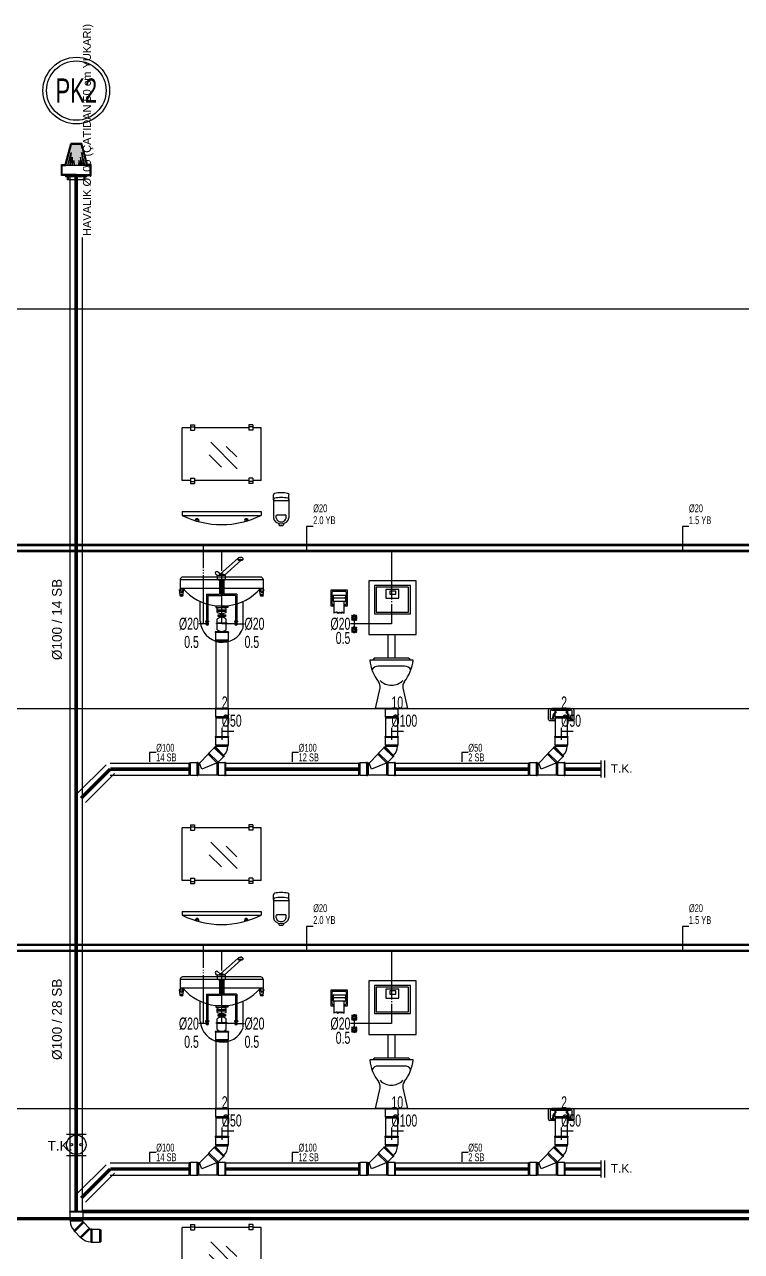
# Model space of a CAD drawing. Header units: centimetres. Extents: x -3952 to 14132, y 6348 to 11752.
# Drawn here: x 10557 to 11149, y 10212 to 11225 of the extents above; entities that cross this region are included whole.
import ezdxf
from ezdxf.enums import TextEntityAlignment as Align

# ---------------------------------------------------------------- set-up
doc = ezdxf.new("R2010")
doc.units = ezdxf.units.CM
for name, pattern in [('BASMA HATTI', [31, 25, -6]), ('PIS', [38, 30, -8]), ('SICAK', [4.6, 4, -0.15, 0.075, -0.15, 0.075, -0.15]), ('SOGUK', [4.375, 4, -0.15, 0.075, -0.15])]:
    doc.linetypes.add(name, pattern=pattern)
for name, color, linetype in [('MTY-PIS-SU-BORUSU', 6, 'PIS'), ('MTY-PISSU-CAP', 211, 'Continuous'), ('MTY-PISSU-KOLONNO', 211, 'Continuous'), ('MTY-PVC', 43, 'Continuous'), ('MTY-SEMA', 8, 'Continuous'), ('MTY-SICAKSU-BORU', 1, 'BASMA HATTI'), ('MTY-SOGUKSU-BORU', 5, 'Continuous'), ('MTY-TEFRIS', 15, 'Continuous'), ('MTY-TEMIZSU-CAP', 101, 'Continuous'), ('MTY-VANA', 1, 'Continuous'), ('MTY-YUK-BIRIMI', 7, 'Continuous')]:
    doc.layers.add(name, color=color, linetype=linetype)
doc.styles.add('ANOTATIVO', font='arial.ttf')
doc.styles.add('CAP', font='wturkce.SHX', dxfattribs={"width": 0.65})
doc.styles.add('MTY_CAP', font='wturkce.SHX', dxfattribs={"width": 0.65, "height": 20})
doc.styles.add('MTYCAPLT', font='arial.ttf', dxfattribs={"width": 0.65, "height": 1})
doc.styles.add('ROTAS', font='arial.ttf')

# ---------------------------------------------------------------- blocks, each defined once
blk = doc.blocks.new('LAVABO1 KOLON')
at = {"layer": 'MTY-PVC', "color": 43}
for p, q in [((-5.5, 63.4), (-5.5, 62.8)), ((-5, 63.4), (-5.5, 63.4)), ((-5.3, 62.8), (-5.5, 62.8)), ((5.3, 62.8), (-5.3, 62.8)), ((-5.3, 62.8), (-5.3, 56.5)), ((5, 63.4), (-5, 63.4)), ((5.5, 63.4), (5, 63.4)), ((5.5, 62.8), (5.3, 62.8)), ((5.3, 62.8), (5.3, 56.5)), ((5.5, 63.4), (5.5, 62.8)), ((5.3, 56.5), (-5.3, 56.5)), ((-5.3, 56.5), (-5, 55.4)), ((5, 55.4), (-5, 55.4)), ((-5, 55.4), (-5, 0)), ((5.3, 56.5), (5, 55.4)), ((5, 55.4), (5, 0))]:
    blk.add_line(p, q, dxfattribs=at)
at = {"layer": 'MTY-SICAKSU-BORU', "linetype": 'SICAK', "ltscale": 10}
for p, q in [((-15, 70), (-15, 135)), ((-13.1, 70), (-15.1, 70))]:
    blk.add_line(p, q, dxfattribs=at)
at = {"layer": 'MTY-SOGUKSU-BORU', "linetype": 'SOGUK', "ltscale": 10}
for p, q in [((0, 70), (0, 130)), ((11.8, 70), (0, 70))]:
    blk.add_line(p, q, dxfattribs=at)
at = {"layer": 'MTY-TEFRIS', "color": 2}
for p, q in [((-25.8, 234.1), (-22.5, 234.1)), ((-25.8, 234.1), (-25.8, 229.7)), ((-22.5, 234.1), (-22.5, 229.7)), ((22.4, 234.1), (22.4, 229.7)), ((25.7, 234.1), (22.4, 234.1)), ((25.7, 234.1), (25.7, 229.7)), ((-32.6, 188.2), (-32.6, 231.6)), ((-25.8, 231.6), (-32.6, 231.6)), ((-25.8, 232.4), (-22.5, 232.4)), ((-25.8, 229.7), (-22.5, 229.7)), ((22.4, 231.6), (-22.5, 231.6)), ((25.7, 232.4), (22.4, 232.4)), ((25.7, 229.7), (22.4, 229.7)), ((32.4, 231.6), (25.7, 231.6)), ((32.4, 188.2), (32.4, 231.6)), ((12.7, 197.9), (-9.1, 219.8)), ((12.3, 207.7), (3.7, 216.3)), ((-0.2, 199.3), (-10.4, 209.4)), ((-25.8, 188.2), (-32.6, 188.2)), ((-25.8, 190.1), (-22.5, 190.1)), ((-25.8, 190.1), (-25.8, 185.7)), ((-25.8, 187.4), (-22.5, 187.4)), ((-25.8, 185.7), (-22.5, 185.7)), ((-22.5, 190.1), (-22.5, 185.7)), ((22.4, 188.2), (-22.5, 188.2)), ((25.7, 190.1), (22.4, 190.1)), ((22.4, 190.1), (22.4, 185.7)), ((25.7, 187.4), (22.4, 187.4)), ((25.7, 185.7), (22.4, 185.7)), ((25.7, 190.1), (25.7, 185.7)), ((32.4, 188.2), (25.7, 188.2)), ((42.6, 172.3), (42.6, 176.3)), ((42.6, 172.3), (42.6, 157.3)), ((55.4, 172.3), (55.4, 176.3)), ((55.4, 172.3), (55.4, 157.3)), ((-32.6, 162.6), (32.4, 162.6)), ((-32.6, 162.6), (-32.6, 159.4)), ((32.4, 162.6), (32.4, 159.4)), ((42.6, 171.7), (55.4, 171.7)), ((-32.6, 159.4), (32.4, 159.4)), ((42.6, 160.5), (42.6, 157.3)), ((45, 157.3), (45, 159.2)), ((45.7, 159.9), (52.4, 159.9)), ((47, 152.7), (47, 151.7)), ((51, 152.7), (51, 151.7)), ((53, 157.3), (53, 159.2)), ((47.8, 150.9), (47, 151.7)), ((50.2, 150.9), (47.8, 150.9)), ((50.2, 150.9), (51, 151.7))]:
    blk.add_line(p, q, dxfattribs=at)
at = {"layer": 'MTY-TEFRIS', "color": 4}
for p, q in [((13.4, 124.1), (-1.2, 110.9)), ((15.9, 122.5), (2.1, 109.9)), ((13.3, 122.8), (13.4, 123.8)), ((13.3, 122.8), (15.5, 122.8)), ((13.7, 122.8), (13.7, 122.5)), ((17.2, 122.8), (13.7, 122.8)), ((13.7, 122.5), (17.2, 122.5)), ((14.5, 124.7), (15.5, 124.7)), ((16.5, 124.7), (15.5, 124.7)), ((17.7, 122.8), (15.5, 122.8)), ((17.2, 122.5), (17.2, 122.8)), ((17.7, 122.8), (17.6, 123.8)), ((-5, 112.8), (-5.2, 112.6)), ((-1.1, 110.9), (-3.5, 112.9)), ((-34.2, 106.7), (-34.2, 99.2)), ((34.1, 106.3), (-34.2, 106.3)), ((32.1, 108.5), (-32.3, 108.5)), ((-5.1, 111.1), (-3.4, 109.6)), ((-3.4, 106.7), (-3.4, 109.9)), ((3.2, 109.9), (-3.4, 109.9)), ((-3.4, 106.7), (3.2, 106.7)), ((-2.9, 106.7), (-2.9, 106.3)), ((-2.9, 106.3), (2.8, 106.3)), ((-2.2, 110), (-2.2, 109.9)), ((-2.1, 106.3), (-2.1, 106.1)), ((2, 106.1), (-2.1, 106.1)), ((-1.8, 106.1), (-1.8, 94.4)), ((-1.1, 110.9), (-0.1, 110.9)), ((-0.8, 106.1), (-0.8, 93.4)), ((0.9, 110.9), (-0.1, 110.9)), ((0.6, 106.1), (0.6, 93.4)), ((1.7, 106.1), (1.7, 94.4)), ((2, 106.3), (2, 106.1)), ((2.8, 106.3), (2.8, 106.7)), ((3.2, 106.7), (3.2, 109.9)), ((34.1, 106.7), (34.1, 99.2)), ((-34.2, 93.6), (-35, 97.9)), ((-33.9, 98.3), (-34.7, 98.3)), ((34.1, 99.2), (-34.2, 99.2)), ((-33.9, 99.2), (-33.9, 96.7)), ((-32.4, 99.2), (-32.4, 96.7)), ((-31.6, 98.3), (-32.4, 98.3)), ((-32.1, 93.6), (-31.3, 97.9)), ((-12.5, 94.4), (-12.5, 72.2)), ((-12.5, 94.4), (-1.8, 94.4)), ((-11.4, 93.4), (-11.4, 72.2)), ((-11.4, 93.4), (-0.8, 93.4)), ((11.3, 93.4), (0.6, 93.4)), ((12.4, 94.4), (1.7, 94.4)), ((11.3, 93.4), (11.3, 72.2)), ((12.4, 94.4), (12.4, 72.2)), ((32, 93.6), (31.2, 97.9)), ((31.5, 98.3), (32.3, 98.3)), ((32.3, 99.2), (32.3, 96.7)), ((33.8, 99.2), (33.8, 96.7)), ((33.8, 98.3), (34.6, 98.3)), ((34.1, 93.6), (34.8, 97.9)), ((-17.7, 71.9), (-17.7, 88.5)), ((-5, 84.9), (-5, 83.5)), ((4.9, 84.6), (-5, 84.6)), ((-5, 83.5), (-0.1, 83.5)), ((-3.8, 79.2), (-3.8, 82.5)), ((3.7, 81.3), (-3.8, 81.3)), ((-1.1, 83.5), (-1.1, 83.1)), ((4.9, 83.5), (-0.1, 83.5)), ((1, 83.5), (1, 83.1)), ((3.7, 79.2), (3.7, 82.5)), ((4.9, 84.9), (4.9, 83.5)), ((17.7, 66.7), (17.7, 88.5)), ((-12, 72.2), (-13.3, 72.2)), ((-13.3, 72.2), (-13.3, 71.8)), ((-13.3, 71.8), (-12, 71.8)), ((-12.5, 71.8), (-12.5, 70)), ((-12.5, 71.8), (-12.5, 70)), ((-12, 72.2), (-10.6, 72.2)), ((-10.6, 71.8), (-12, 71.8)), ((-11.4, 71.8), (-11.4, 70)), ((-11.4, 71.8), (-11.4, 70)), ((-10.6, 72.2), (-10.6, 71.8)), ((3.7, 80.2), (-3.8, 80.2)), ((-3.8, 70.8), (-3.8, 73.9)), ((-3, 76.1), (-3, 77.4)), ((-3, 77.4), (3, 77.4)), ((3, 76.8), (-3, 76.8)), ((3, 76.1), (-3, 76.1)), ((-1.1, 78.6), (-1.1, 77.4)), ((-1.1, 76.1), (-1.1, 75.2)), ((1, 78.6), (1, 77.4)), ((1, 76.1), (1, 75.2)), ((3, 77.4), (3, 76.1)), ((3.7, 70.8), (3.7, 73.9)), ((11.8, 72.2), (10.5, 72.2)), ((10.5, 72.2), (10.5, 71.8)), ((10.5, 71.8), (11.8, 71.8)), ((11.3, 71.8), (11.3, 70)), ((11.3, 71.8), (11.3, 70)), ((11.8, 72.2), (13.2, 72.2)), ((13.2, 71.8), (11.8, 71.8)), ((12.4, 71.8), (12.4, 70)), ((12.4, 71.8), (12.4, 70)), ((13.2, 72.2), (13.2, 71.8)), ((-12.5, 70), (-11.4, 70)), ((-4.3, 70.2), (-4.3, 70.8)), ((-4.3, 70.8), (4.1, 70.8)), ((4.1, 70.2), (-4.3, 70.2)), ((-3.8, 65.1), (-3.8, 70.2)), ((3.7, 65.1), (3.7, 70.2)), ((4.1, 70.8), (4.1, 70.2)), ((12.4, 70), (11.3, 70))]:
    blk.add_line(p, q, dxfattribs=at)
at = {"layer": 'MTY-TEFRIS', "color": 2}
for centre in [(-20.2, 155.8), (20, 155.8)]:
    blk.add_circle(centre, 0.437, dxfattribs=at)
at = {"layer": 'MTY-TEFRIS', "color": 4}
for centre, radius in [((-34.5, 97.8), 0.254), ((-33.2, 93.6), 1.03), ((-33.2, 93.6), 0.556), ((-31.8, 97.8), 0.254), ((31.7, 97.8), 0.254), ((33, 93.6), 1.03), ((33, 93.6), 0.556), ((34.4, 97.8), 0.254)]:
    blk.add_circle(centre, radius, dxfattribs=at)
at = {"layer": 'MTY-TEFRIS', "color": 2}
for centre, radius, start, end in [((43.9, 176.3), 1.28, 103.3424, 180), ((43.9, 172.3), 1.28, 103.3424, 180), ((49, 150.7), 27.4, 78.6146, 101.3854), ((49, 146.7), 27.4, 78.6146, 101.3854), ((54.2, 176.3), 1.28, 0, 76.6576), ((54.2, 172.3), 1.28, 0, 76.6576), ((-0.1, 225.2), 73.4, 243.732, 296.268), ((-20.3, 155.2), 1.53, 324.1885, 183.5443), ((20.2, 155.2), 1.53, 356.4557, 215.8115), ((45.7, 159.2), 0.64, 90, 180), ((52.4, 159.2), 0.64, 0, 90)]:
    blk.add_arc(centre, radius, start, end, dxfattribs=at)
at = {"layer": 'MTY-TEFRIS', "color": 4}
for centre, radius, start, end in [((14.5, 123.6), 1.08, 90, 174.0701), ((16.5, 123.6), 1.08, 5.9299, 90), ((-4.3, 111.9), 1.08, 139.5737, 229.5737), ((-4.2, 112.1), 1.08, 49.5737, 139.5737), ((-32.2, 106.5), 2.01, 88.0953, 174.201), ((-1.1, 109.8), 1.08, 90, 174.0701), ((0.9, 109.8), 1.08, 5.9299, 90), ((32.1, 106.5), 2.01, 5.799, 91.9047), ((-34.7, 98), 0.308, 97.4029, 189.7354), ((-33.2, 96.7), 0.735, 180, 0), ((-0.1, 127.1), 42.5, 220.978, 263.3453), ((-31.6, 98), 0.308, 350.2646, 82.5971), ((-0.1, 127.1), 42.5, 276.6547, 319.022), ((31.5, 98), 0.308, 97.4029, 189.7354), ((33, 96.7), 0.735, 180, 0), ((34.5, 98), 0.308, 350.2646, 82.5971), ((-0.1, 72.9), 10.3, 68.5327, 111.4673), ((0.6, 73), 18.3, 183.6718, 339.6625), ((-12, 70), 1.09, 119.8858, 60.1142), ((-0.1, 88.8), 10.3, 248.5327, 291.4673), ((-0.1, 69.5), 5.8, 49.3706, 130.6294), ((11.8, 70), 1.09, 119.8858, 60.1142), ((-12, 70.1), 0.548, 189.0453, 350.9547), ((-0.1, 69.5), 5.8, 229.3706, 310.6294), ((11.8, 70.1), 0.548, 189.0453, 350.9547)]:
    blk.add_arc(centre, radius, start, end, dxfattribs=at)
at = {"layer": 'MTY-TEFRIS', "color": 2}
blk.add_ellipse((49, 157.3), major_axis=(6.4, 0), ratio=0.75, start_param=3.141593, end_param=6.283185, dxfattribs=at)
blk.add_open_spline([(45, 157.3), (45, 156.9), (45.1, 156.4), (45.6, 155.6), (46, 155.2), (46.9, 154.6), (47.4, 154.3), (48.6, 154.1), (50.1, 154.1), (50.5, 154.3), (51, 154.5), (52, 155.1), (52.4, 155.5), (52.9, 156.3), (53, 156.7), (53, 157.2), (53, 157.2), (53, 157.3)], degree=3, knots=[0, 0, 0, 0, 0.442663, 0.442663, 0.885326, 0.885326, 1.327989, 1.327989, 1.770652, 1.770652, 2.213315, 2.213315, 2.655978, 2.655978, 3.098641, 3.098641, 3.141579, 3.141579, 3.141579, 3.141579], dxfattribs=at)
at = {"layer": 'MTY-TEMIZSU-CAP'}
for p, q in [((-15.1, 70), (-18.9, 70)), ((12.9, 70), (18.8, 70))]:
    blk.add_line(p, q, dxfattribs=at)
at = {"layer": 'MTY-PISSU-CAP', "lineweight": -3, "ltscale": 100, "style": 'CAP', "width": 0.65}
blk.add_attdef('PSCP', text='', height=10, dxfattribs=at).set_placement((0, -10), align=Align.MIDDLE_LEFT)
at = {"layer": 'MTY-TEMIZSU-CAP', "color": 101, "style": 'CAP', "width": 0.65}
blk.add_attdef('SCCP', text='', height=10, dxfattribs=at).set_placement((-18.9, 70), align=Align.MIDDLE_RIGHT)
blk.add_attdef('SOCP', text='', height=10, dxfattribs=at).set_placement((18.8, 70), align=Align.MIDDLE_LEFT)
at = {"layer": 'MTY-YUK-BIRIMI', "color": 101, "style": 'CAP', "width": 0.65}
blk.add_attdef('SC', text='', height=10, dxfattribs=at).set_placement((-18.9, 55), align=Align.MIDDLE_RIGHT)
blk.add_attdef('SO', text='', height=10, dxfattribs=at).set_placement((18.8, 55), align=Align.MIDDLE_LEFT)
at = {"layer": 'MTY-YUK-BIRIMI', "color": 211, "lineweight": -3, "ltscale": 100, "style": 'CAP', "width": 0.65}
blk.add_attdef('PS', text='', height=10, dxfattribs=at).set_placement((0, 5), align=Align.MIDDLE_LEFT)
blk = doc.blocks.new('PVC CATAL SAG')
at = {"layer": 'MTY-PISSU-CAP', "lineweight": -3, "ltscale": 100}
for p, q in [((0, -15.8), (0, -25.8)), ((10, -18.9), (0, -18.9))]:
    blk.add_line(p, q, dxfattribs=at)
at = {"layer": 'MTY-PVC', "color": 43}
for p, q in [((-5.5, 0), (-5.5, -0.6)), ((5.5, 0), (-5.5, 0)), ((-5.3, -0.6), (-5.5, -0.6)), ((5.3, -0.6), (-5.3, -0.6)), ((-5.3, -0.6), (-5.3, -6.9)), ((5.3, -6.9), (-5.3, -6.9)), ((-5.3, -6.9), (-5, -8)), ((5, -8), (-5, -8)), ((-5, -8), (-5, -22.9)), ((5.3, -6.9), (5, -8)), ((5, -8), (5, -22.9)), ((5.5, -0.6), (5.3, -0.6)), ((5.3, -0.6), (5.3, -6.9)), ((5.5, 0), (5.5, -0.6)), ((-5.5, -23), (-5.5, -23.6)), ((-5.5, -23), (-5, -23)), ((-5.5, -23.6), (-5.3, -23.6)), ((-5.3, -23.6), (5.3, -23.6)), ((-5.3, -23.6), (-5.3, -29.9)), ((-5.3, -29.9), (5.3, -29.9)), ((-5.3, -29.9), (-5, -31)), ((-5, -23), (5, -23)), ((5, -23), (5.5, -23)), ((5.3, -29.9), (5, -31)), ((5.3, -23.6), (5.5, -23.6)), ((5.3, -23.6), (5.3, -29.9)), ((5.5, -23), (5.5, -23.6)), ((-11.2, -37.7), (-18.5, -45)), ((-10.6, -36.7), (-11.2, -37.7)), ((-11.2, -37.7), (-4.1, -44.7)), ((-6.2, -32.3), (-10.6, -36.7)), ((-10.6, -36.7), (-3.1, -44.2)), ((-5.9, -31.7), (-6.3, -32.1)), ((-5.9, -31.7), (-6.3, -32.1)), ((-6.3, -32.1), (-6.2, -32.3)), ((-6.3, -32.1), (-6.2, -32.3)), ((-6.2, -32.3), (1.3, -39.8)), ((-5.9, -31.7), (-5.6, -32)), ((-5.9, -31.7), (-5.6, -32)), ((-5.3, -31.7), (-5.6, -32)), ((-5.6, -32), (1.5, -39.1)), ((-5.3, -31.7), (1.8, -38.8)), ((-5, -31), (5, -31)), ((1.3, -39.8), (-3.1, -44.2)), ((1.3, -39.8), (1.5, -39.9)), ((1.3, -39.8), (1.5, -39.9)), ((1.8, -38.8), (1.5, -39.1)), ((1.5, -39.1), (1.9, -39.5)), ((1.5, -39.1), (1.9, -39.5)), ((1.9, -39.5), (1.5, -39.9)), ((1.9, -39.5), (1.5, -39.9)), ((-25.9, -44.7), (-27, -45)), ((-27, -55), (-27, -45)), ((-25.9, -55.3), (-25.9, -44.7)), ((-20.3, -44.7), (-25.9, -44.7)), ((-19.7, -44.5), (-20.3, -44.5)), ((-20.3, -44.7), (-20.3, -44.5)), ((-20.3, -55.3), (-20.3, -44.7)), ((-19.7, -45), (-19.7, -44.5)), ((-19.7, -55), (-19.7, -45)), ((-19.3, -45), (-19.7, -45)), ((-18.5, -45), (-19.3, -45)), ((-19.3, -45), (-19.3, -55)), ((-19.3, -45), (-19.3, -55)), ((-19.3, -55), (-19.3, -45)), ((-19.3, -45), (-19.3, -55)), ((-16.5, -50), (-18.5, -45)), ((-4.4, -45), (-16.5, -50)), ((-4.1, -44.7), (-4.4, -45)), ((-4, -45), (-4.4, -45)), ((-3.1, -44.2), (-4.1, -44.7)), ((-2.9, -44.7), (-4, -45)), ((-4, -45), (-4, -55)), ((2.4, -44.7), (-2.9, -44.7)), ((-2.9, -44.7), (-2.9, -55.3)), ((3, -44.5), (2.4, -44.5)), ((2.4, -44.5), (2.4, -44.7)), ((2.4, -44.7), (2.4, -55.3)), ((3, -44.5), (3, -45)), ((3, -45), (3, -55)), ((-25.9, -55.3), (-27, -55)), ((-20.3, -55.3), (-25.9, -55.3)), ((-20.3, -55.5), (-20.3, -55.3)), ((-19.7, -55.5), (-20.3, -55.5)), ((-19.7, -55.5), (-19.7, -55)), ((-19.3, -55), (-19.7, -55)), ((-4, -55), (-19.3, -55)), ((-2.9, -55.3), (-4, -55)), ((2.4, -55.3), (-2.9, -55.3)), ((2.4, -55.3), (2.4, -55.5)), ((3, -55.5), (2.4, -55.5)), ((3, -55), (3, -55.5))]:
    blk.add_line(p, q, dxfattribs=at)
for radius in [1, 11]:
    blk.add_arc((-6, -31), radius, 315, 0, dxfattribs=at)
blk = doc.blocks.new('KLOZET1 KOLON')
at = {"layer": 'MTY-SOGUKSU-BORU', "linetype": 'SOGUK', "ltscale": 10}
for p, q in [((0, 130), (0, 70)), ((-30.7, 75), (-30.7, 65)), ((0, 70), (-30.7, 70))]:
    blk.add_line(p, q, dxfattribs=at)
at = {"layer": 'MTY-TEFRIS', "color": 2}
for p, q in [((20.3, 105.4), (-18.6, 105.4)), ((-18.6, 105.4), (-18.6, 61.1)), ((15.7, 101.5), (-13.9, 101.5)), ((-13.9, 101.5), (-13.9, 78.2)), ((15.7, 78.2), (15.7, 101.5)), ((20.3, 61.1), (20.3, 105.4)), ((-49.8, 84.5), (-49.8, 97.9)), ((-49.8, 97.9), (-36.4, 97.9)), ((-48.8, 86.3), (-48.8, 96.1)), ((-48.1, 91.9), (-48.8, 91.9)), ((-48.8, 91.9), (-48.8, 90.5)), ((-48.1, 93.7), (-48.1, 88.7)), ((-48.1, 93.7), (-38, 93.7)), ((-48.1, 90.5), (-48.1, 91.9)), ((-38, 91.2), (-48.1, 91.2)), ((-48, 96.9), (-38.2, 96.9)), ((-38, 93.7), (-38, 88.7)), ((-38, 91.9), (-37.4, 91.9)), ((-38, 90.5), (-38, 91.9)), ((-37.4, 96.1), (-37.4, 86.3)), ((-37.4, 91.9), (-37.4, 90.5)), ((-36.4, 97.9), (-36.4, 84.5)), ((14.2, 100.1), (-12.5, 100.1)), ((-12.5, 100.1), (-12.5, 79.6)), ((6.2, 98.3), (-4.5, 98.3)), ((-4.5, 98.3), (-4.5, 91)), ((3.5, 97), (-1.3, 97)), ((-1.3, 97), (-1.3, 94.3)), ((-1.3, 94.3), (3.5, 94.3)), ((3.5, 94.3), (3.5, 97)), ((6.2, 91), (6.2, 98.3)), ((14.2, 79.6), (14.2, 100.1)), ((-47.3, 84.5), (-49.8, 84.5)), ((-48.8, 90.5), (-48.1, 90.5)), ((-48.1, 88.7), (-38, 88.7)), ((-47.3, 85.5), (-48, 85.5)), ((-47.3, 78.6), (-47.3, 88.7)), ((-38.9, 78.6), (-38.9, 88.7)), ((-38.9, 78.6), (-38.9, 88.7)), ((-38.2, 85.5), (-38.9, 85.5)), ((-36.4, 84.5), (-38.9, 84.5)), ((-37.4, 90.5), (-38, 90.5)), ((-4.5, 91), (6.2, 91)), ((-45.3, 79.8), (-47.3, 78.6)), ((-45.3, 79.8), (-44.6, 78.4)), ((-43.8, 79.6), (-44.6, 78.4)), ((-43.8, 79.6), (-43.1, 78.8)), ((-42.2, 79.6), (-43.1, 78.8)), ((-42.2, 79.6), (-41.4, 78.5)), ((-40.6, 79.8), (-41.4, 78.5)), ((-40.6, 79.8), (-38.9, 78.6)), ((-13.9, 78.2), (15.7, 78.2)), ((-12.5, 79.6), (14.2, 79.6)), ((-18.6, 61.1), (20.3, 61.1)), ((-3.1, 61.1), (-3.1, 41.5)), ((2.9, 61.1), (2.9, 41.5)), ((-14.2, 41.5), (-15.4, 40)), ((14.4, 41.5), (-14.2, 41.5)), ((14.4, 41.5), (15.6, 40)), ((17.9, 40), (-17.9, 40)), ((10.9, 35), (-10.9, 35)), ((-13.2, 0), (-9.4, 17)), ((9.4, 17), (13.2, 0)), ((13.2, 0), (-13.2, 0)), ((-13.2, 0), (13.2, 0))]:
    blk.add_line(p, q, dxfattribs=at)
at = {"layer": 'MTY-TEFRIS', "color": 4}
for centre, radius in [((-30.7, 75), 1.54), ((-30.7, 75), 1.1), ((-30.7, 65), 1.54), ((-30.7, 65), 1.1)]:
    blk.add_circle(centre, radius, dxfattribs=at)
at = {"layer": 'MTY-TEFRIS', "color": 2}
for centre, radius, start, end in [((-48, 96.1), 0.84, 90, 180), ((-38.2, 96.1), 0.84, 0, 90), ((-48, 86.3), 0.84, 180, 270), ((-38.2, 86.3), 0.84, 270, 360), ((15.3, 43.1), 33.3, 185.3406, 219.0433), ((-10.9, 29), 6, 90, 150.5477), ((-15.3, 43.1), 33.3, 320.9567, 354.6594), ((10.9, 29), 6, 29.4523, 90), ((-15.3, 18.3), 6, 347.3196, 39.0433), ((0, 32.2), 13, 223.6717, 316.3283), ((15.3, 18.3), 6, 140.9567, 192.6804)]:
    blk.add_arc(centre, radius, start, end, dxfattribs=at)
at = {"layer": 'MTY-TEFRIS', "color": 4}
for centre, radius, start, end in [((-30.7, 75), 2.22, 144.4246, 215.3031), ((-32.5, 76.7), 0.321, 49.1354, 220.588), ((-32.5, 73.3), 0.321, 139.1354, 310.588), ((-34.6, 75), 2.44, 9.6915, 38.6707), ((-34.6, 75), 2.44, 320.9132, 350.0362), ((-30.7, 78.9), 2.44, 231.0527, 260.0319), ((-30.8, 71.1), 2.44, 99.6872, 128.8102), ((-30.7, 75), 2.22, 101.1879, 125.2988), ((-30.7, 75), 2.22, 234.4203, 305.2988), ((-30.7, 75), 2.22, 54.4203, 101.1879), ((-30.7, 78.9), 2.44, 279.6872, 308.8102), ((-30.8, 71.1), 2.44, 51.0527, 80.0319), ((-26.9, 75), 2.44, 140.9132, 170.0362), ((-26.9, 75), 2.44, 189.6915, 218.6707), ((-29, 76.7), 0.321, 319.1354, 130.588), ((-29, 73.3), 0.321, 229.1354, 40.588), ((-30.7, 75), 2.22, 341.6236, 35.3031), ((-30.7, 75), 2.22, 324.4246, 341.6236), ((-30.7, 65), 2.22, 144.3428, 215.2212), ((-32.5, 66.7), 0.321, 49.0535, 220.5062), ((-32.5, 63.3), 0.321, 139.0535, 310.5062), ((-34.6, 65), 2.44, 9.6096, 38.5889), ((-34.6, 65), 2.44, 320.8313, 349.9544), ((-30.7, 68.9), 2.44, 230.9708, 259.9501), ((-30.8, 61.1), 2.44, 99.6053, 128.7284), ((-30.7, 65), 2.22, 101.1061, 125.2169), ((-30.7, 65), 2.22, 234.3385, 305.2169), ((-30.7, 65), 2.22, 54.3385, 101.1061), ((-30.7, 68.9), 2.44, 279.6053, 308.7284), ((-30.8, 61.1), 2.44, 50.9708, 79.9501), ((-26.9, 65), 2.44, 140.8313, 169.9544), ((-26.9, 65), 2.44, 189.6096, 218.5889), ((-29, 66.7), 0.321, 319.0535, 130.5062), ((-29, 63.3), 0.321, 229.0535, 40.5062), ((-30.7, 65), 2.22, 341.5417, 35.2212), ((-30.7, 65), 2.22, 324.3428, 341.5417)]:
    blk.add_arc(centre, radius, start, end, dxfattribs=at)
at = {"layer": 'MTY-TEMIZSU-CAP', "lineweight": -3, "ltscale": 100}
blk.add_line((-30.7, 70), (-33.9, 70), dxfattribs=at)
at = {"layer": 'MTY-PISSU-CAP', "lineweight": -3, "ltscale": 100, "style": 'CAP', "width": 0.65}
blk.add_attdef('PSCP', text='', height=10, dxfattribs=at).set_placement((0, -10), align=Align.MIDDLE_LEFT)
at = {"layer": 'MTY-TEMIZSU-CAP', "color": 101, "style": 'CAP', "width": 0.65}
blk.add_attdef('SOCP', text='', height=10, dxfattribs=at).set_placement((-33.9, 70), align=Align.MIDDLE_RIGHT)
at = {"layer": 'MTY-YUK-BIRIMI', "color": 101, "style": 'CAP', "width": 0.65}
blk.add_attdef('SO', text='', height=10, dxfattribs=at).set_placement((-33.9, 58.3), align=Align.MIDDLE_RIGHT)
at = {"layer": 'MTY-YUK-BIRIMI', "color": 211, "lineweight": -3, "ltscale": 100, "style": 'CAP', "width": 0.65}
blk.add_attdef('PS', text='', height=10, dxfattribs=at).set_placement((0, 5), align=Align.MIDDLE_LEFT)
blk = doc.blocks.new('YER SUZGECI DN501 KOLON')
at = {"layer": 'MTY-TEFRIS', "color": 2}
for p, q in [((-9.5, 0), (-7.7, 0)), ((-7.7, 0), (-7.7, -1.4)), ((7.7, 0), (-7.7, 0)), ((-7.7, 0), (-7.7, -1.4)), ((-4.9, 0), (-6.3, 0)), ((-6.3, 0), (-6.3, -1.4)), ((-4.9, -1.1), (-6, 0)), ((-4.9, -0.4), (-5.3, 0)), ((-4.9, -0.1), (-5, 0)), ((-4.9, -1.4), (-4.9, 0)), ((-2.1, 0), (-3.5, 0)), ((-3.5, 0), (-3.5, -1.4)), ((-2.1, -1.1), (-3.2, 0)), ((-2.1, -0.4), (-2.5, 0)), ((-2.1, -0.1), (-2.2, 0)), ((-2.1, -1.4), (-2.1, 0)), ((0.7, -1.4), (-0.7, 0)), ((0.7, 0), (-0.7, 0)), ((-0.7, 0), (-0.7, -1.4)), ((0.7, -1.1), (-0.4, 0)), ((0.7, -0.6), (0.1, 0)), ((0.7, -0.4), (0.3, 0)), ((0.7, -0.1), (0.6, 0)), ((0.7, -1.4), (0.7, 0)), ((3.5, -1.4), (2.1, 0)), ((3.5, 0), (2.1, 0)), ((2.1, 0), (2.1, -1.4)), ((3.5, -1.1), (2.4, 0)), ((3.5, -0.6), (2.9, 0)), ((3.5, -0.4), (3.1, 0)), ((3.5, -0.1), (3.4, 0)), ((3.5, -1.4), (3.5, 0)), ((6.3, -1.4), (4.9, 0)), ((6.3, 0), (4.9, 0)), ((4.9, 0), (4.9, -1.4)), ((6.3, -1.1), (5.2, 0)), ((6.3, -0.6), (5.7, 0)), ((6.3, -0.4), (5.9, 0)), ((6.3, -0.1), (6.2, 0)), ((6.3, -1.4), (6.3, 0)), ((7.7, -1.4), (7.7, 0)), ((7.7, 0), (9.5, 0)), ((7.7, -1.4), (7.7, 0)), ((-10.5, -9), (-10.5, -1)), ((-5.3, -10), (-9.5, -10)), ((-9.1, -1.9), (-9.1, -8.1)), ((-7.7, -1.4), (-8.6, -1.4)), ((-8.6, -8.6), (-5.3, -8.6)), ((-7.7, -1.4), (7.7, -1.4)), ((-7.1, -8.6), (-6.3, -4.8)), ((-6.9, -8.6), (-7.1, -8.5)), ((-7, -8.3), (-6.5, -8.3)), ((-6.8, -8.6), (-7, -8.3)), ((-6.6, -8.6), (-6.8, -8.3)), ((-6.5, -8.5), (-6.7, -8.3)), ((-6.6, -8.6), (-5.8, -5)), ((-6.2, -6.3), (-6.6, -6)), ((-6.4, -6.3), (-6.6, -6.1)), ((-6.6, -6.3), (-6.1, -6.3)), ((-6.6, -6.3), (-6.6, -6.3)), ((-6, -6), (-6.5, -5.5)), ((-6.1, -6.1), (-6.5, -5.7)), ((-6.1, -6.3), (-6.5, -5.8)), ((-5.9, -5.5), (-6.4, -5.1)), ((-6, -5.7), (-6.4, -5.2)), ((-6, -5.8), (-6.4, -5.4)), ((-4.9, -1.4), (-6.3, 0)), ((-5.1, -1.4), (-6.3, -0.2)), ((-5.4, -1.4), (-6.3, -0.5)), ((-5.6, -1.4), (-6.3, -0.7)), ((-5.9, -1.4), (-6.3, -1)), ((-6.1, -1.4), (-6.3, -1.2)), ((-6.3, -1.4), (-4.9, -1.4)), ((-6.3, -4.8), (-4.3, -2.7)), ((-5.9, -5.2), (-6.3, -4.8)), ((-5.9, -5.4), (-6.3, -4.9)), ((-5.8, -5), (-6.2, -4.6)), ((-5.9, -5.1), (-6.2, -4.7)), ((-5.7, -4.9), (-6.1, -4.5)), ((-5.6, -4.8), (-6, -4.4)), ((-5.5, -4.7), (-5.9, -4.3)), ((-4.9, -0.9), (-5.8, 0)), ((-5.8, -5), (-4, -3.2)), ((-5.4, -4.6), (-5.8, -4.3)), ((-5.4, -4.5), (-5.7, -4.2)), ((-5.3, -4.4), (-5.6, -4.1)), ((-4.9, -0.6), (-5.5, 0)), ((-5.2, -4.3), (-5.5, -4)), ((-5, -4.2), (-5.4, -3.8)), ((-5.1, -4.3), (-5.4, -3.9)), ((-4.9, -4.1), (-5.3, -3.7)), ((-4.8, -4), (-5.2, -3.6)), ((-4.7, -3.9), (-5.1, -3.5)), ((-4.7, -3.8), (-5, -3.5)), ((-4.6, -3.7), (-4.9, -3.4)), ((-4.5, -3.6), (-4.8, -3.3)), ((-4.3, -3.5), (-4.7, -3.1)), ((-4.4, -3.5), (-4.7, -3.2)), ((-4.2, -3.4), (-4.6, -3)), ((-4.1, -3.3), (-4.5, -2.9)), ((-4, -3.2), (-4.4, -2.8)), ((-4, -3), (-4.3, -2.7)), ((-4, -2.7), (-4.3, -2.7)), ((-4, -2.8), (-4.2, -2.7)), ((-2.1, -1.4), (-3.5, 0)), ((-2.3, -1.4), (-3.5, -0.2)), ((-2.6, -1.4), (-3.5, -0.5)), ((-2.8, -1.4), (-3.5, -0.7)), ((-3.1, -1.4), (-3.5, -1)), ((-3.3, -1.4), (-3.5, -1.2)), ((-3.5, -1.4), (-2.1, -1.4)), ((-2.1, -0.9), (-3, 0)), ((-2.1, -0.6), (-2.7, 0)), ((0.5, -1.4), (-0.7, -0.2)), ((0.2, -1.4), (-0.7, -0.5)), ((0, -1.4), (-0.7, -0.7)), ((-0.3, -1.4), (-0.7, -1)), ((-0.5, -1.4), (-0.7, -1.2)), ((-0.7, -1.4), (0.7, -1.4)), ((0.7, -0.9), (-0.2, 0)), ((3.3, -1.4), (2.1, -0.2)), ((3, -1.4), (2.1, -0.5)), ((2.8, -1.4), (2.1, -0.7)), ((2.5, -1.4), (2.1, -1)), ((2.3, -1.4), (2.1, -1.2)), ((2.1, -1.4), (3.5, -1.4)), ((3.5, -0.9), (2.6, 0)), ((4.3, -2.7), (4, -2.7)), ((4, -3.2), (4, -3.2)), ((5.8, -5), (4, -3.2)), ((6.3, -4.9), (4.1, -2.7)), ((6.3, -4.8), (4.3, -2.7)), ((6.1, -1.4), (4.9, -0.2)), ((5.8, -1.4), (4.9, -0.5)), ((5.6, -1.4), (4.9, -0.7)), ((5.3, -1.4), (4.9, -1)), ((5.1, -1.4), (4.9, -1.2)), ((4.9, -1.4), (6.3, -1.4)), ((6.4, -5.1), (5.3, -4)), ((6.4, -5.3), (5.3, -4.2)), ((6.5, -5.6), (5.3, -4.4)), ((5.3, -8.6), (8.6, -8.6)), ((10, -10), (5.3, -10)), ((6.3, -0.9), (5.4, 0)), ((6.6, -8.6), (5.8, -5)), ((6.5, -5.8), (5.9, -5.1)), ((6.6, -6), (5.9, -5.4)), ((6.6, -6.2), (6, -5.6)), ((6.5, -6.3), (6, -5.8)), ((6.3, -6.3), (6.1, -6)), ((6.6, -6.3), (6.1, -6.3)), ((6.1, -6.3), (6.1, -6.3)), ((7.1, -8.6), (6.3, -4.8)), ((7, -8.3), (6.5, -8.3)), ((6.7, -8.6), (6.5, -8.5)), ((6.9, -8.6), (6.6, -8.3)), ((7, -8.6), (6.8, -8.3)), ((7.1, -8.4), (7, -8.3)), ((8.6, -1.4), (7.7, -1.4)), ((9.1, -8.1), (9.1, -1.9)), ((10.5, -1), (10.5, -9.5))]:
    blk.add_line(p, q, dxfattribs=at)
for centre, radius, start, end in [((-9.5, -1), 1, 90, 180), ((-9.5, -9), 1, 180, 270), ((-8.6, -1.9), 0.5, 90, 180), ((-8.6, -8.1), 0.5, 180, 270), ((8.6, -1.9), 0.5, 0, 90), ((8.6, -8.1), 0.5, 270, 0), ((9.5, -1), 1, 0, 90), ((10, -9.5), 0.5, 270, 0)]:
    blk.add_arc(centre, radius, start, end, dxfattribs=at)
at = {"layer": 'MTY-PISSU-CAP', "lineweight": -3, "ltscale": 100, "style": 'CAP', "width": 0.65}
blk.add_attdef('PSCP', text='', height=10, dxfattribs=at).set_placement((0, -10), align=Align.MIDDLE_LEFT)
at = {"layer": 'MTY-YUK-BIRIMI', "color": 211, "lineweight": -3, "ltscale": 100, "style": 'CAP', "width": 0.65}
blk.add_attdef('PS', text='', height=10, dxfattribs=at).set_placement((0, 5), align=Align.MIDDLE_LEFT)
blk = doc.blocks.new('MTY-PIS SU CAP SB')
at = {"layer": 'MTY-PISSU-CAP'}
for p, q in [((0.83, 1.17), (0, 1.17)), ((0, 1.17), (0, 0))]:
    blk.add_line(p, q, dxfattribs=at)
at = {"layer": 'MTY-PISSU-CAP', "style": 'MTY_CAP', "width": 0.65}
blk.add_attdef('PSCP_001', (0.83, 1.29), '', height=1, dxfattribs=at)
at = {"layer": 'MTY-YUK-BIRIMI', "color": 211, "style": 'MTY_CAP', "width": 0.65}
blk.add_attdef('PS_001', (0.83, 0.07), '', height=1, dxfattribs=at)
blk = doc.blocks.new('MTY-TEMIZ SU CAP MB')
at = {"layer": 'MTY-TEMIZSU-CAP'}
for p, q in [((0.83, 3.1), (0, 3.1)), ((0, 3.1), (0, 0))]:
    blk.add_line(p, q, dxfattribs=at)
at = {"layer": 'MTY-TEMIZSU-CAP', "style": 'MTY_CAP', "width": 0.65}
for tag, p in [('SOCP_001', (0.83, 4.92)), ('SCCP_001', (0.83, 1.92))]:
    blk.add_attdef(tag, p, '', height=1, dxfattribs=at)
at = {"layer": 'MTY-YUK-BIRIMI', "color": 101, "style": 'MTY_CAP', "width": 0.65}
for tag, p in [('SO_001', (0.83, 3.42)), ('SC_001', (0.83, 0.42))]:
    blk.add_attdef(tag, p, '', height=1, dxfattribs=at)
blk = doc.blocks.new('MTY-KOLON HAVALIK SAPKASI')
at = {"layer": 'MTY-PVC'}
h = blk.add_hatch(color=43, dxfattribs=at)
h.paths.add_polyline_path([(0, 15.94), (-2.56, 15.94), (-5.44, 5.17), (-4.4, 5.17), (-2.66, 11.76), (-3.57, 5.17), (-2.96, 5.17), (-2.21, 9.35), (-2.13, 5.2), (-1.3, 7.69), (-1.15, 5.17), (0, 5.17)])
h.paths.add_polyline_path([(2.56, 15.94), (0, 15.94), (0, 5.17), (1.15, 5.17), (1.3, 7.69), (2.13, 5.2), (2.21, 9.35), (2.96, 5.17), (3.57, 5.17), (2.66, 11.76), (4.4, 5.17), (5.44, 5.17)])
at = {"layer": 'MTY-PVC', "color": 43}
for p, q in [((-5.76, 5.64), (-2.88, 16.41)), ((-5.44, 5.17), (-2.56, 15.94)), ((2.88, 16.41), (-2.88, 16.41)), ((2.56, 15.94), (-2.56, 15.94)), ((5.44, 5.17), (2.56, 15.94)), ((5.76, 5.64), (2.88, 16.41)), ((-4.4, 5.17), (-2.66, 11.76)), ((-2.66, 11.76), (-3.57, 5.17)), ((-2.96, 5.17), (-2.21, 9.35)), ((-2.21, 9.35), (-2.13, 5.17)), ((-2.14, 5.17), (-1.3, 7.69)), ((-1.3, 7.69), (-1.15, 5.17)), ((1.3, 7.69), (1.15, 5.17)), ((2.14, 5.17), (1.3, 7.69)), ((2.21, 9.35), (2.13, 5.17)), ((2.96, 5.17), (2.21, 9.35)), ((4.4, 5.17), (2.66, 11.76)), ((2.66, 11.76), (3.57, 5.17)), ((-7.69, 5.64), (-5.76, 5.64)), ((-7.69, 0), (-7.69, 5.64)), ((-5.44, 0), (-7.69, 0)), ((-7.22, 0.47), (-7.22, 5.17)), ((-7.22, 5.17), (-5.44, 5.17)), ((0, 0.47), (-7.22, 0.47)), ((-5.5, 0), (-5.5, -0.6)), ((-5.5, 0), (-5, 0)), ((5.44, 5.17), (-5.44, 5.17)), ((5.44, 0), (-5.44, 0)), ((-5, 0), (5, 0)), ((-4.5, -2.26), (-4.5, 0)), ((-4.03, -2.26), (-4.03, 0)), ((0, 0.47), (7.22, 0.47)), ((4.03, -2.26), (4.03, 0)), ((4.5, -2.26), (4.5, 0)), ((5, 0), (5.5, 0)), ((7.22, 5.17), (5.44, 5.17)), ((5.44, 0), (7.69, 0)), ((5.5, 0), (5.5, -0.6)), ((7.69, 5.64), (5.76, 5.64)), ((7.22, 0.47), (7.22, 5.17)), ((7.69, 0), (7.69, 5.64)), ((-5.5, -0.6), (-5.3, -0.6)), ((-5.3, -0.6), (5.3, -0.6)), ((4.5, -2.26), (-4.5, -2.26)), ((5.3, -0.6), (5.5, -0.6))]:
    blk.add_line(p, q, dxfattribs=at)
blk = doc.blocks.new('MTY-PIS SU KOLON NO')
at = {"layer": 'MTY-PISSU-KOLONNO', "linetype": 'Continuous', "ltscale": 100}
blk.add_circle((0, 0), 27.5, dxfattribs=at)
at = {"layer": 'MTY-PISSU-KOLONNO', "color": 7, "linetype": 'Continuous', "ltscale": 100}
blk.add_circle((0, 0), 24.5, dxfattribs=at)
at = {"style": 'ANOTATIVO', "width": 0.65}
blk.add_attdef('K', text='', height=20, dxfattribs=at).set_placement((0, 0), align=Align.MIDDLE_CENTER)
blk = doc.blocks.new('MTY-TEMIZLEME KAPAGI KOLON')
at = {"layer": 'MTY-VANA', "color": 1, "ltscale": 75}
for p, q in [((-10, 11), (10, 11)), ((-10, -11), (10, -11))]:
    blk.add_line(p, q, dxfattribs=at)
for centre, radius in [((0, 0), 10), ((-5, 0), 1.25), ((5, 0), 1.25)]:
    blk.add_circle(centre, radius, dxfattribs=at)
at = {"layer": 'MTY-VANA', "color": 1, "ltscale": 75, "style": 'MTYCAPLT'}
blk.add_attdef('TK', (-29.6, -6), '', height=10, dxfattribs=at)
blk = doc.blocks.new('PVC DIRSEK')
at = {"layer": 'MTY-PVC', "color": 43}
for p, q in [((-5.5, 0), (-5.5, -0.6)), ((5.5, 0), (-5.5, 0)), ((5.5, -0.6), (-5.5, -0.6)), ((-5.3, -0.6), (-5.3, -6.9)), ((5.3, -6.9), (-5.3, -6.9)), ((-5.3, -6.9), (-5, -8)), ((5, -8), (-5, -8)), ((5.3, -8.7), (-1.8, -15.8)), ((5.6, -9), (-1.6, -16.1)), ((6.3, -9.1), (-1.3, -16.7)), ((6.2, -9.2), (-1.3, -16.7)), ((5.3, -6.9), (5, -8)), ((5.3, -0.6), (5.3, -6.9)), ((5.3, -8.7), (5.6, -9)), ((5.5, 0), (5.5, -0.6)), ((5.9, -8.7), (5.5, -9)), ((5.9, -8.7), (5.6, -9)), ((5.9, -8.7), (6.3, -9.1)), ((5.9, -8.7), (6.3, -9.1)), ((6.3, -9.1), (6.2, -9.2)), ((6.2, -9.2), (10.6, -13.7)), ((-1.5, -16.1), (-1.9, -16.5)), ((-1.6, -16.1), (-1.9, -16.5)), ((-1.9, -16.5), (-1.5, -16.9)), ((-1.9, -16.5), (-1.5, -16.9)), ((-1.8, -15.8), (-1.5, -16.1)), ((-1.3, -16.7), (-1.5, -16.9)), ((-1.3, -16.7), (-1.5, -16.9)), ((-1.3, -16.7), (3.1, -21.2)), ((10.6, -13.7), (3.1, -21.2)), ((11.2, -14.7), (4.1, -21.7)), ((10.6, -13.7), (11.2, -14.7)), ((11.9, -15), (11.9, -25)), ((11.9, -15), (12.3, -15)), ((12.3, -14.5), (12.3, -15)), ((12.3, -14.5), (12.9, -14.5)), ((12.3, -15), (12.3, -25)), ((12.9, -14.5), (12.9, -14.7)), ((12.9, -14.7), (12.9, -25.3)), ((12.9, -14.7), (19.1, -14.7)), ((19.1, -14.7), (20.3, -15.1)), ((19.1, -14.7), (19.1, -25.3)), ((20.3, -15.1), (20.3, -25)), ((3.1, -21.2), (4.1, -21.7)), ((11.9, -25), (12.3, -25)), ((12.3, -25), (12.3, -25.5)), ((12.3, -25.5), (12.9, -25.5)), ((12.9, -25.3), (19.1, -25.3)), ((12.9, -25.3), (12.9, -25.5)), ((19.1, -25.3), (20.3, -25))]:
    blk.add_line(p, q, dxfattribs=at)
for centre, radius, start, end in [((6, -8), 11, 180, 225), ((6, -8), 1, 180, 225), ((11.9, -14), 1, 225, 270), ((11.9, -14), 11, 225, 270)]:
    blk.add_arc(centre, radius, start, end, dxfattribs=at)

msp = doc.modelspace()

# ---------------------------------------------------------------- linework, layer by layer
at = {"layer": 'MTY-PIS-SU-BORUSU', "const_width": 3}
for points in [[(10600, 10245), (10600, 11100)], [(10628, 10610), (10604, 10586)], [(10628, 10610), (10693, 10610)], [(10723, 10610), (10833, 10610)], [(10863, 10610), (10973, 10610)], [(11003, 10610), (11033, 10610)], [(10628, 10280), (10604, 10256)], [(10628, 10280), (10693, 10280)], [(10723, 10280), (10833, 10280)], [(10863, 10280), (10973, 10280)], [(11003, 10280), (11033, 10280)], [(10605.5, 10245), (11642, 10245), (11642, 10270), (11976, 10270)], [(9785.5, 10239), (11654, 10239), (11654, 10264), (11976, 10264)]]:
    msp.add_lwpolyline(points, dxfattribs=at)
at = {"layer": 'MTY-PVC'}
for p, q in [((10595, 10245), (10595, 11100)), ((10605, 10245), (10605, 11100)), ((10624.5, 10613.5), (10600.5, 10589.5)), ((10628, 10615), (10693, 10615)), ((10723, 10615), (10833, 10615)), ((10863, 10615), (10973, 10615)), ((11003, 10615), (11033, 10615)), ((11033, 10603), (11033, 10617)), ((11036, 10603), (11036, 10617)), ((10631.5, 10606.5), (10607.5, 10582.5)), ((10628, 10605), (10693, 10605)), ((10723, 10605), (10833, 10605)), ((10863, 10605), (10973, 10605)), ((11003, 10605), (11033, 10605)), ((10624.5, 10283.5), (10600.5, 10259.5)), ((10628, 10285), (10693, 10285)), ((10723, 10285), (10833, 10285)), ((10863, 10285), (10973, 10285)), ((11003, 10285), (11033, 10285)), ((11033, 10273), (11033, 10287)), ((11036, 10273), (11036, 10287)), ((10631.5, 10276.5), (10607.5, 10252.5)), ((10628, 10275), (10693, 10275)), ((10723, 10275), (10833, 10275)), ((10863, 10275), (10973, 10275)), ((11003, 10275), (11033, 10275))]:
    msp.add_line(p, q, dxfattribs=at)
at = {"layer": 'MTY-SEMA'}
for points in [[(9140, 10990), (12440, 10990)], [(9140, 10660), (12440, 10660)], [(9140, 10330), (12440, 10330)]]:
    msp.add_lwpolyline(points, dxfattribs=at)
at = {"layer": 'MTY-SICAKSU-BORU', "const_width": 2}
for points in [[(11705, 10795), (9885, 10795)], [(11705, 10465), (9885, 10465)]]:
    msp.add_lwpolyline(points, dxfattribs=at)
at = {"layer": 'MTY-SOGUKSU-BORU', "const_width": 2}
for points in [[(9740, 10790), (11720, 10790)], [(9740, 10460), (11720, 10460)]]:
    msp.add_lwpolyline(points, dxfattribs=at)

# ---------------------------------------------------------------- block references
at = {"layer": 'MTY-TEFRIS'}
for name, p, values in [('LAVABO1 KOLON', (10720, 10660), {'SO': '0.5', 'SOCP': 'Ø20', 'SC': '0.5', 'SCCP': 'Ø20', 'PSCP': 'Ø50', 'PS': '2'}), ('KLOZET1 KOLON', (10860, 10660), {'SO': '0.5', 'SOCP': 'Ø20', 'PSCP': 'Ø100', 'PS': '10'}), ('YER SUZGECI DN501 KOLON', (11000, 10660), {'PSCP': 'Ø50', 'PS': '2'}), ('LAVABO1 KOLON', (10720, 10330), {'SO': '0.5', 'SOCP': 'Ø20', 'SC': '0.5', 'SCCP': 'Ø20', 'PSCP': 'Ø50', 'PS': '2'}), ('KLOZET1 KOLON', (10860, 10330), {'SO': '0.5', 'SOCP': 'Ø20', 'PSCP': 'Ø100', 'PS': '10'}), ('YER SUZGECI DN501 KOLON', (11000, 10330), {'PSCP': 'Ø50', 'PS': '2'}), ('LAVABO1 KOLON', (10720, 10000), {'SO': '0.5', 'SOCP': 'Ø20', 'SC': '0.5', 'SCCP': 'Ø20', 'PSCP': 'Ø50', 'PS': '2'})]:
    msp.add_blockref(name, p, dxfattribs=at).add_auto_attribs(values)
ref = msp.add_blockref('MTY-TEMIZ SU CAP MB', (10790, 10790), dxfattribs=dict(at, xscale=6.5, yscale=6.5))
ref.add_attrib('SO_001', '2.0 YB', (10795.4, 10812.2), dxfattribs={"layer": 'MTY-YUK-BIRIMI', "color": 101, "height": 6.5, "style": 'MTY_CAP', "width": 0.65})
ref.add_attrib('SOCP_001', 'Ø20', (10795.4, 10822), dxfattribs={"layer": 'MTY-TEMIZSU-CAP', "height": 6.5, "style": 'MTY_CAP', "width": 0.65})
ref = msp.add_blockref('MTY-TEMIZ SU CAP MB', (11100, 10790), dxfattribs=dict(at, xscale=6.5, yscale=6.5))
ref.add_attrib('SO_001', '1.5 YB', (11105.4, 10812.2), dxfattribs={"layer": 'MTY-YUK-BIRIMI', "color": 101, "height": 6.5, "style": 'MTY_CAP', "width": 0.65})
ref.add_attrib('SOCP_001', 'Ø20', (11105.4, 10822), dxfattribs={"layer": 'MTY-TEMIZSU-CAP', "height": 6.5, "style": 'MTY_CAP', "width": 0.65})
for name, p in [('PVC CATAL SAG', (10720, 10660)), ('PVC CATAL SAG', (10860, 10660)), ('PVC CATAL SAG', (11000, 10660)), ('PVC CATAL SAG', (10720, 10330)), ('PVC CATAL SAG', (10860, 10330)), ('PVC CATAL SAG', (11000, 10330)), ('PVC DIRSEK', (10600, 10245))]:
    msp.add_blockref(name, p, dxfattribs=at)
for name, p, xscale, yscale, values in [('MTY-PIS SU CAP SB', (10660.5, 10616), 6.5, 6.5, {'PSCP_001': 'Ø100', 'PS_001': '14 SB'}), ('MTY-PIS SU CAP SB', (10778, 10616), 6.5, 6.5, {'PSCP_001': 'Ø100', 'PS_001': '12 SB'}), ('MTY-PIS SU CAP SB', (10918, 10616), 6.5, 6.5, {'PSCP_001': 'Ø50', 'PS_001': '2 SB'}), ('MTY-TEMIZLEME KAPAGI KOLON', (10600, 10300), 0.8, 0.8, {'TK': 'T.K.'}), ('MTY-PIS SU CAP SB', (10660.5, 10286), 6.5, 6.5, {'PSCP_001': 'Ø100', 'PS_001': '14 SB'}), ('MTY-PIS SU CAP SB', (10778, 10286), 6.5, 6.5, {'PSCP_001': 'Ø100', 'PS_001': '12 SB'}), ('MTY-PIS SU CAP SB', (10918, 10286), 6.5, 6.5, {'PSCP_001': 'Ø50', 'PS_001': '2 SB'})]:
    msp.add_blockref(name, p, dxfattribs=dict(at, xscale=xscale, yscale=yscale)).add_auto_attribs(values)
ref = msp.add_blockref('MTY-TEMIZ SU CAP MB', (10790, 10460), dxfattribs=dict(at, xscale=6.5, yscale=6.5))
ref.add_attrib('SO_001', '2.0 YB', (10795.4, 10482.2), dxfattribs={"layer": 'MTY-YUK-BIRIMI', "color": 101, "height": 6.5, "style": 'MTY_CAP', "width": 0.65})
ref.add_attrib('SOCP_001', 'Ø20', (10795.4, 10492), dxfattribs={"layer": 'MTY-TEMIZSU-CAP', "height": 6.5, "style": 'MTY_CAP', "width": 0.65})
ref = msp.add_blockref('MTY-TEMIZ SU CAP MB', (11100, 10460), dxfattribs=dict(at, xscale=6.5, yscale=6.5))
ref.add_attrib('SO_001', '1.5 YB', (11105.4, 10482.2), dxfattribs={"layer": 'MTY-YUK-BIRIMI', "color": 101, "height": 6.5, "style": 'MTY_CAP', "width": 0.65})
ref.add_attrib('SOCP_001', 'Ø20', (11105.4, 10492), dxfattribs={"layer": 'MTY-TEMIZSU-CAP', "height": 6.5, "style": 'MTY_CAP', "width": 0.65})

# ---------------------------------------------------------------- texts
at = {"layer": 'MTY-PISSU-CAP', "style": 'ROTAS'}
for s, p in [('Ø100 / 14 SB', (10588, 10700)), ('Ø100 / 28 SB', (10588, 10370))]:
    msp.add_text(s, height=8, rotation=90, dxfattribs=at).set_placement(p)
for p in [(11041, 10607), (11041, 10277)]:
    msp.add_text('T.K.', height=7, dxfattribs=at).set_placement(p)

# ---------------------------------------------------------------- next in the draw order: wipeouts: each hides what was drawn before it
msp.add_wipeout([(10613, 11192), (10613, 11049), (10604.5, 11049), (10604.5, 11192)])

# ---------------------------------------------------------------- next in the draw order: block references
at = {"layer": 'MTY-PISSU-KOLONNO'}
ref = msp.add_blockref('MTY-PIS SU KOLON NO', (10600, 11170), dxfattribs=at)
ref.add_attrib('K', 'PK2', dxfattribs={"height": 20, "style": 'ANOTATIVO', "width": 0.65}).set_placement((10600, 11170), align=Align.MIDDLE_CENTER)
at = {"layer": 'MTY-TEFRIS', "xscale": 1.6, "yscale": 1.6}
msp.add_blockref('MTY-KOLON HAVALIK SAPKASI', (10600, 11100), dxfattribs=at)

# ---------------------------------------------------------------- next in the draw order: texts
at = {"layer": 'MTY-PISSU-CAP', "style": 'ROTAS'}
msp.add_text('HAVALIK Ø100 (ÇATIDAN 50 cm YUKARI)', height=6.5, rotation=90, dxfattribs=at).set_placement((10612, 11050))

doc.saveas('drawing.dxf')
